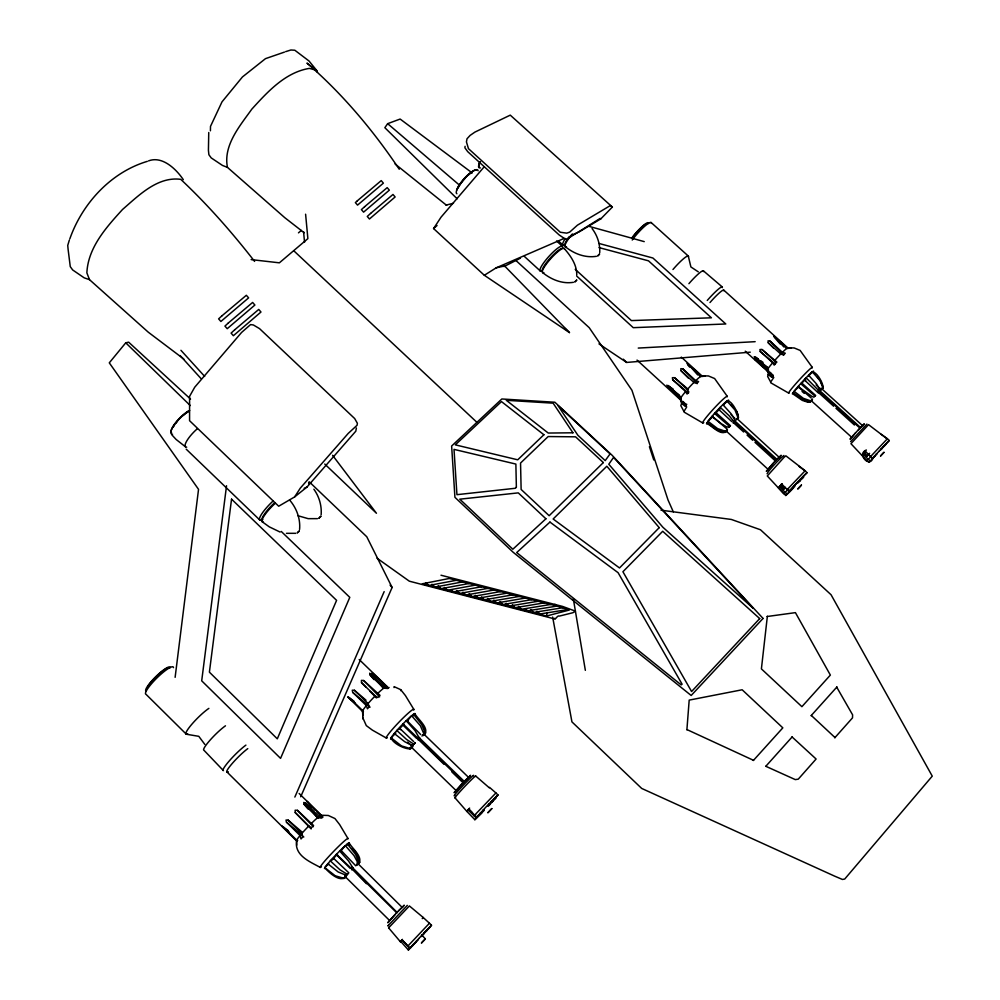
<?xml version="1.0" encoding="UTF-8"?>
<svg xmlns="http://www.w3.org/2000/svg" width="1000" height="1000" viewBox="0 0 1000 1000"><rect width="100%" height="100%" fill="white"/><g stroke="black" fill="none" stroke-linecap="round" stroke-linejoin="round"><path stroke-width="1.5" d="M299.575 529.487C300.562 518.725 296.575 508.113 289.587 500M208.75 132.487L208.425 150.3L208.888 154.725L211.225 157.912L222.525 165.463L227.45 167.375L284.8 217.7L304.188 232.775M210.413 130.787L210.5 126.388L222 101.862L242.438 76.95L265.487 58.65L284.488 52.088M412.225 746.712L410.025 748.913C403.525 748.875 392.612 743.012 391.075 737.8A13.3 1.2 -46.2 0 1 394.275 733.487L396.838 730.5A13.312 1.2 -46.2 0 1 403 723.888L406.175 720.713A13.3 1.2 -46.2 0 1 411.613 715.75L413.512 714.287A13.275 1.2 -46.2 0 1 415.012 713.888C417.738 719.287 431.3 729.25 423.288 735.588M394.038 687.562L394.062 686.637L400.712 689.65L405.425 695.588L413.8 709.312M410.188 948.1L402.113 939.925L400.363 941.725L388.612 927.85L409.387 905.938L423.162 917.45L422.238 918.65M400.662 690.662L400.712 689.65M416.675 738.487L402.925 725.088L403 723.888L417.113 737.487L418.488 738.962L418 739.837M686.888 729.862L689.188 700.113L742.163 689.775L782.825 727.85L753.312 760.537M410.025 748.913L412.45 746.237L407.5 742.113M465.075 146.312L464.913 147.825L467.688 151.637L559.237 235.012L564.663 238.637L566.987 239.088L600.112 218.438L600.8 218.888L612.362 207.05L510.262 115.138L474.938 132.088L470.138 135.387L467.013 138.775L466.438 141.888L468.462 148.65L560.288 232.237L566.75 233.15L569.663 232.138L577.425 225.175L610.337 205.575L612.362 207.05M767.362 616.263L761.4 668.888L801.9 706.675L830.362 675.088L795.425 612.638L767.125 616.512M175.125 677.337L198.538 489.35L109.288 362.85L125.75 342.812L128.65 342.175L190.55 399.087M226.537 485.75L201.7 680.825L280.562 758.375L349.787 597.362L281.25 531.438M725.775 430.637L768.1 469.35L773.062 463.4M784.475 493.25L783.825 493.762L767.288 475.962L784.137 457.25L785.863 455.825L805.15 470.737L807.038 472.7L804.112 475.45M402.225 907.438L357.362 863.075M356.388 427.962L355.812 431.188L307 487.038L294.625 496.925L278.688 506.225L189.575 420.7L189.587 396.337L194.737 387.2L241.588 332.438L250.575 324.588L253.363 324.963L259.538 328.638L354.675 418.55L357.375 423.275L357.062 425.275L348.225 433.413L300.3 488.137L294.625 496.925M779.262 457.388L736.888 418.5M407.312 905.387L387.812 925.95L388.475 925.4M400.363 941.725L401.962 939.75L409.65 948.413L416.15 941.413M783.9 455.487C778.962 459.3 769.338 469.575 767.062 473.738M546.45 616.05L569.263 610.062L561.987 607.4L449.3 578.475L422.287 583.8L546.45 616.05L547.25 612.413M792.55 488.762L785.775 495.55L778.5 487.863L781.975 483.75M778.5 487.863L780.8 485.163M785.5 487.337L783.175 489.55L780.163 486.012M353.188 868.275L348.5 860.925L339.688 851.012A13.45 0.925 -46.1 0 1 345.337 845.638L347.362 843.9A13.425 0.925 -46.1 0 1 349.175 842.913C351.863 848.4 365.35 858.45 357.35 864.8M783.175 489.55L784.5 488.263M779.65 486.688L785.138 492.337L788.538 489.125M785.163 492.25L787.1 494.125L788.812 492.575M69.325 240.15L67.737 245.425L68.112 249.4L70.263 266.613L72.65 269.938L84.2 277.85L89.5 279.662L148.287 332.2L183.837 359.05M413.738 741.65L399.8 728.45L400.588 729.65M410.938 746.75L456.087 790.562L461.838 783.825M798.812 466.225L805.088 470.925M419.487 738.337L415.012 730.6L406.175 720.713M807.038 472.7L802.45 477.125M455.025 797.862L466.863 811.413L468.787 808.825L476.538 817.362L478.638 815.113M69.8 238.925C82.212 203.538 110.862 172.25 147.275 161.375M294.85 797.075L384.162 591.625M300.712 796.75L392.113 587.463L366.775 536.763L309.2 481.788M351.225 867.85L366.475 883.7M489.338 787.837L475.688 776M417.287 738.438L417.638 737.7M727.438 430.037C722.138 437.8 712.25 425.913 707.163 423.725A12.112 1.013 -47.3 0 1 706.988 422.875L708.012 421.312A12.138 1.013 -47.3 0 1 711.9 416.413L714.525 413.4A12.138 1.013 -47.3 0 1 720.2 407.312L722.862 404.65A12.138 1.013 -47.3 0 1 726.938 401C731.438 399.712 738.125 412.612 738.462 417.463L736.65 419.538M423.562 940.825L425.325 938.888L421.613 934.75M867.387 460.288L866.925 460.712L850.95 443.7L868.525 424.65L889.287 440.487L885.325 444.55M353.275 867.887L351.662 869.825L352.388 869.137M821.025 388.15L862.588 425.675L861.988 426.475M706.988 422.875C712.237 425.15 721.988 437.1 727.362 429.3L712.712 416.75L708.012 421.312L717.65 428.65L725.438 431.262M866.9 424.075L850.6 441.625M414.538 714.963L415.012 713.888L413.025 715.925M348.45 844.325A13.4 0.925 -46.1 0 0 348.837 843.713L349.175 842.913L347.163 844.987M715.688 413.275L716.025 412.725L730.425 425.65L729.175 427.062L726.612 426.838L721.513 423.85L711.9 416.413M418.387 736.95L464.137 781.275L462.975 782.7L451.838 771.9M734.275 421.6L734.912 420.613L734.237 418.663L731.025 413.65L722.862 404.65M346.525 875.788C340.988 884.388 327.688 871.425 324.812 867.638A13.462 0.925 -46.1 0 1 327.8 863.75L330.3 860.888A13.462 0.925 -46.1 0 1 336.463 854.287L339.688 851.012M484.325 275.275L496.188 267.825L504.625 265.975L569.462 332.587L484.325 275.275L433.575 228.562L441.05 217.162L484.012 167.013M804.325 400.35L810.487 401.875L807.875 402.2L802.288 400.387L792.775 393.8A11.662 0.725 -47.4 0 1 792.962 392.875L794.1 391.325A11.688 0.725 -47.4 0 1 798.075 386.525L800.662 383.625A11.688 0.725 -47.4 0 1 806.112 377.788L808.6 375.25A11.688 0.725 -47.4 0 1 812.275 371.85C816.838 371.925 822.812 382.238 823.225 387.65L821.425 389.663M681.425 403.413L685.4 406.287L686.75 404.263M804.562 380.112L806.112 377.788L818.162 390.025L819.112 391.55L818.162 392.775L804.562 380.112L805.837 378.825M397.125 912.425L351.975 867.075M872.975 458.1C869.45 468.65 856.388 453.55 866.388 450M861.862 455.05L864.262 452.375M868.312 454.637L866.3 456.675L863.525 453.237M767.85 374.412L771.7 377.163L773.025 375.2M863.375 453.462L865.188 451.413M472.225 172.963L400.138 119.05L387.65 123.663L384.85 127.7L457.15 198.8M792.962 392.875C798.025 395.025 807.425 406.488 812.588 399M881.287 434.325L887.4 438.787M801.413 383.625L805.238 379.412M733.012 422.863L734.912 420.613M712.362 417.25L713.062 416.262M862.938 453.925L868.2 459.35L871.1 456.413M819.338 391.575L820.05 390.588L819.463 388.7L816.438 383.875L808.6 375.25M469.738 776.562L470.55 775.275L454.087 792.675L455.525 791.587M868.275 459.237L870.088 461.05L871.475 459.675M781.787 484.137L781.175 485.087L784.025 488.625M469.137 808.587L468.15 810.05L476.413 818.1L481.825 812.862M889.287 440.487L883.4 446.587M469.625 808.1L468.688 809.475L472.45 812.85M734.837 420.925L776.838 459.275L775.4 460.975L754.987 442.337M798.075 387.488L798.825 386.525M389.712 920.525L395.2 914.412M822.537 388.975L822.8 386.213M779.488 457.512L781.1 455.25L774.538 461.812M851.85 437.15L853.125 435.65M402.413 939.35L402.113 939.925M412.738 745.212L415.175 742.862L412.738 745.212L410.475 744.712L404.675 741.688L394.275 733.487M341.188 850.537L345.337 845.638L354.025 855.612L357.125 861.4L357.625 863.675L355.75 865.788L341.188 850.537L340.575 851.087M859.075 429.2L860.562 427.537L818.888 389.888M723.263 405.337L726.938 401L735 410.037L738.037 417.75L736.125 419.9M412.925 746.462L411.2 748.475L411.925 747.9L409.738 747.638M422.85 735.325L424.588 733.288L424.363 730.75L421.725 724.587L413.512 714.287M728.5 427.488L730.425 425.65M327.8 863.75L338.188 871.988L346.325 875.337L348.837 872.85L333.537 858.3L330.3 860.888L340.05 869.862L347.287 874.25M474.45 815.337L495.925 792.962L498.013 794.975L493.35 799.488M719.3 409.4L720.275 408.275L715.325 413.512M476.538 817.362L480.688 812.812M494.15 799.663L496.225 797.438L492.1 801.95M402.525 907.375L404.237 905.188L398.45 911.012M862.463 426.087L864.325 423.8L858.3 429.988M725.113 432.475L726.9 430.412M356.7 864.938L358.387 863.012L358.162 860.475L355.525 854.3L347.362 843.9M808.612 376.037L812.275 371.85L820.025 380.5L822.875 387.912L821 389.988M780.7 485.05L781.65 483.95L789.013 491.512L790.312 490.15M421.962 736.038L424.588 733.288M798.075 386.525L812.138 396.538L813.9 397.175L815.662 395.45L801.787 383.088L800.662 383.625L814.887 396.075M787.05 489.712L805.15 470.737M789.013 491.512L798.225 481.425M399.075 729.262L403.75 724.25M801.838 478.738L803.775 476.675L802.487 478.013M792.05 736.938L816.1 759.013L798.263 779.163L795.288 779.6L765.763 766.275M834.775 737.8L852.5 717.875L852.613 714.862L836.7 687.125M810.138 402.15L811.912 400.15M854.2 434.438L850.013 439.225L851.162 438.175M863.85 452.812L865.512 450.975M726.012 402.575L728.062 400.275A12.125 1.013 -47.4 0 1 728.15 401.2M766 766.087L792.312 736.737M811.087 715.7L836.975 686.9M407.587 946.363L429.45 923.238L431.512 925.263L428.038 929.2M811.188 373.413L813.2 371.2A11.675 0.725 -47.4 0 1 812.938 372.2M790.175 490.188L800.925 478.587M799.688 481.125L802.6 477.987M430.112 926.975L426.075 931.338M853.25 435.375L855.487 433.025M876.462 454L872.425 458.35L870.525 456.625L887.562 438.575M479.862 813.6L483.137 810.15M489.688 804.587L492.9 801.188M872.425 458.35L874.3 456.337M883.875 446.438L885.738 444.45L881.737 448.762M798.1 482.85L800.138 480.712M854.95 433.512L858.675 429.5M413.738 944.013L408.375 950L400.737 941.388M423.688 933.913L426.938 930.462M876.087 454.375L878.8 451.475M880.2 450.425L882.113 448.4M774.812 461.35L766.3 471.287L767.725 470.112M482.663 810.55L488.837 804M488.137 806.35L490.138 804.2M415.6 941.95L418.825 938.55M421.2 936.6L424.212 933.388M878.763 451.5L881.462 448.6M423.137 941.175L421.388 943.075L425.325 938.888M418.663 938.675L421.812 935.337M881.175 448.95L884.013 445.9M874.287 456.75L877.087 453.75M866.35 456.613L867.463 455.5M868.938 462.238L870.163 460.95M794.875 486.312L789.638 491.863M397.137 912.25L387.7 922.763L389.338 921.275M872.113 459.05L874.887 456.087M421.575 935.625L424.812 932.163M415.138 943.025L418.338 939.613M397.45 911.95L396.7 912.738L352.325 868.95M424.212 932.85L427.488 929.362M412.475 945.812L415.725 942.362M466.863 811.413L474.862 819.712L476.413 818.1M785.812 495.4L787.125 494.038M819.112 391.55L820.05 390.588M467.163 811.213L468.525 809.8M780.125 486.188L781.2 485.062M396.85 912.675L399.237 910.062M867.625 455.387L869.6 453.3M410.325 948.05L413.4 944.8M337.5 854.087L332.262 859.762L333.488 858.525M488.537 804.412L491.775 800.962M484.363 810.225L474.862 819.712M426.55 930.4L431.512 925.263M800.362 479.275L803.3 476.138M418.488 738.962L419.688 737.75M411.512 946.762L408.375 950M810.337 401.45L812.038 399.738M357.512 864.45L359.75 862.175M343.837 878.6L346.087 876.312M428.425 928.45L429.938 926.925M860.812 427.362L862.588 425.675M491.112 801.762L498.013 794.975M423.525 735.1L425.712 732.913M328.762 863.713L324.812 867.638L335.213 875.775L343.963 878.325M725.037 431.85L726.862 430.037M798.863 386.688L794.1 391.325L803.363 398.35L810.775 400.875M399.862 909.562L402.238 907.325M465.037 780.537L468.55 777.387L423.663 733.938M395.887 733.112L391.075 737.8L401.488 745.9L410.2 748.525M777.225 459.05L779.3 457.2M357.625 863.675L358.387 863.012M346.025 877.025L345.25 877.712M668.35 385.525L681.213 397.3L681.05 402.113L680.55 398.4L666.775 385.163L673.1 389.012M475.737 814.862L474.35 816.087M423.162 917.45L429.45 923.238M864.375 452.413L867.125 455.788M433.575 228.562L437.05 225.512M346.325 875.337L347.65 874.2M755.763 357.125L768.188 368.375L768.713 371.925L767.975 373.013L767.438 369.462L754.188 356.788L758.188 358.888M298.463 232.85L301.363 230.4M388.612 928.012L389.312 927.412M350.35 868.475L336.662 854.95L337.4 854.338M406.737 721.425L408.288 720.2M402.925 725.088L403.6 724.587M399.8 728.45L396.838 730.5L406.587 739.475L413.713 744.087M771.7 377.163L772.375 376.712M489.55 787.375L495.925 792.962M685.4 406.287L686.225 405.788M600.8 218.888L579.25 231.825L571.188 235.362M504 266.575L520.425 258.175M716.025 412.725L714.525 413.4L729.5 426.35M304.188 488.275L307 487.038M496.188 267.825L564.113 238.425M285.688 51.625L290.875 50L294.825 50.237L308.975 60.963L317.362 71.275L306.975 63.1C342.375 93.725 373.2 130.387 399.263 169.25M148.488 160.912C162.262 155.538 176.262 169.137 183.312 179.675M446.025 205.125L453.475 203.25M456.35 580.288L428.75 585.5L425.775 582.663M462.65 581.9L434.95 587.087L431.975 584.25M468.95 583.525L441.15 588.675L438.175 585.837M475.25 585.138L447.35 590.262L444.363 587.425M481.55 586.75L453.537 591.85L451.55 589.963M487.837 588.362L459.738 593.438L456.75 590.6M494.125 589.987L465.925 595.025L462.938 592.188M500.412 591.6L472.113 596.613L469.125 593.763M506.7 593.212L478.288 598.188L475.3 595.35M512.975 594.825L484.475 599.775L481.488 596.938M519.263 596.425L490.65 601.362L487.663 598.513M525.538 598.038L496.825 602.938L493.837 600.1M531.8 599.65L502.987 604.525L500 601.675M538.075 601.263L509.162 606.1L506.175 603.263M544.338 602.863L515.325 607.675L512.337 604.837M550.6 604.475L521.487 609.263L518.5 606.425M563.112 607.688L533.8 612.413L530.812 609.575M567.9 609.525L539.963 613.987L536.962 611.15M598.975 343.888L626.663 362.438L750.25 352.175M596.462 256.312C585.188 258.087 574.087 253.787 565.363 246.725M573.45 282.3C562.238 284.163 551.325 279.562 542.675 272.65M638.25 348.075L755.163 341.675M317.462 518.638L308.175 518.663L297.863 515.688M295.85 533.312L286.45 533.325M761.963 349.487L759.938 349.513L760.225 351.488L772.688 362.762L774.2 365.125L775.95 363.125L774.438 360.775L761.963 349.487L776.925 362.125M674.463 377.675L672.387 377.7L672.7 379.75L685.612 391.55L687.062 394.05L688.838 391.987L687.375 389.487L674.463 377.675L688.012 389.137M787.412 348.05L791.188 348.1L786.737 348.462L773.65 335.913L787.412 348.05A12.875 1.013 -47.5 0 1 787.738 348.462M701.35 376.075L705.238 376.15L700.537 376.538L687.05 363.4L701.35 376.075A13.362 1.35 -47.4 0 1 701.988 376.413M725.537 432.175L719.225 430.538M354.412 690.275L352.262 690.2L352.7 692.337L366.362 705.612L367.45 708.825L369.175 706.775L368.1 703.55L354.412 690.275L366 700.163M347.912 838.438L339.625 824.55L334.938 818.538L328.312 815.487L321.225 815.238L299.125 793.462M295.225 812.55L308.837 825.975L311.35 827.75L313.575 825.525L297.45 810.337L295.15 810.212L295.225 812.55L311.163 828.938M288.15 820.15L286.012 820.025L286.462 822.125L300.05 835.562L301.025 838.988L302.712 837.013L301.737 833.587L288.15 820.15L302.038 832.038M361.512 682.663L375.2 695.925L377.825 697.487L380 695.337L363.688 680.525L361.413 680.362L361.512 682.663L365.763 687.025M385.087 687.2L389.062 687.537L387.738 688.5L383.75 688.15L370.112 674.95L369.688 673.188L385.087 687.2A14.638 1.6 -46.1 0 1 386.962 686.4L359.175 659.513M681 370.662L693.925 382.463L696.787 383.438L698.625 381.625L695.763 380.662L682.837 368.862L680.825 368.65L681 370.662L688.263 378.05M251.125 259.6L279.375 262.825L307.875 238.625L305.6 214.213M768.238 342.75L780.725 354.038L783.587 354.925L785.3 353.212L782.438 352.325L769.95 341.05L768.037 340.825L768.238 342.75L773.525 348.125M319.088 816.513L323.013 816.963L321.6 818.1L317.663 817.663L304.1 804.3L303.738 802.425L305.55 803.175L319.088 816.513A14.8 1.3 -45.9 0 1 321.312 815.525L306.712 801.237L314.913 809.987M661.012 510.188L731.338 519.45L760.475 529.763L831.062 594.75L932.262 776.137L844.712 879.05L842.425 879.45L834.737 876.188L641.7 788.438L571.938 721.888L552.65 617.05M441 575.225L562.587 606.425L575.4 611.125L572.925 612.712L559.612 616.038C557.2 614.763 555.712 620.337 554.6 618.325M554.95 619.012L409.338 581.188L377.025 558.2M599.062 247.613L648.5 260.837L711.4 317.8L631.413 320.588L575.225 269.312M599.025 243.475L652.9 258.012L725.788 323.975L633.25 327.675L576.712 276.062M588.837 226.3L644.237 241.625M280.125 532.075L269.3 526.862L262.213 521.763M353.963 701.125L347.7 696.812L362.525 711.425A14.638 1.6 -46 0 0 363.438 711.675M687.1 729.65L753.55 760.337M788.675 393.1L770.6 382.7M702.812 423L684.125 412.113M287.975 830.462L281.775 826.012L296.562 840.7C294.225 855.65 309.9 861.663 320.337 867.45M386.375 738.05L372.388 730.138L366.3 725.612L362.987 718.175M698.275 271.837L690.888 266.938L688.288 256.038L651.125 222.512M758.625 362.038L755 359.45L763.975 367.587M760.625 360.662L763.05 362.425M755.037 358.225L768.388 367.95M768.713 371.925L772.588 374.738L771.838 375.825L768.938 373.713M667.712 386.637L679.05 394.95M681.7 401.025L685.725 403.963L685.062 405.062L682.05 402.85M372.225 672.862L386.962 686.875M799.463 397.175L801.812 398.963M348.925 698.225L354.925 702.8M344.762 874.812L346.25 875.962M283.05 827.325L289.025 831.95M185.475 446.8L176.137 439.475L171.838 434.837M395.075 163.975L446.637 205.362M811.237 398.025L798.45 387M760.225 351.488L775.188 364.125M672.7 379.75L688.512 393.113M703.375 270.812L722.225 286.913M352.7 692.337L370.062 707.163M387.65 123.663L459.35 185.05M286.462 822.125L303.812 836.988M802.05 391.438L804.287 393.4M723.725 290.075L787.825 347.9L794.125 347.938L800.125 350.412L812.275 367.375M818.312 390.487L859.975 428.137M804.875 379.925L805.688 380.65M817.463 391.6L833.65 406.225M835.962 408.312L854.45 425.025M811.425 400.863L851.737 437.35M755.7 359.025L757.938 361.05M745.25 351.188L766.912 370.812M558.475 240.975L563.05 245.138M556.575 240.987L562.288 246.188M681.312 357.113L701.9 375.875L708.425 375.938L714.625 378.537L727.2 396.25M733.075 420.513L776.225 459.913M733.45 422.663L743.65 431.987M747.05 435.087L752.725 440.275M673.413 392.65L680.875 399.475M524.45 256.488L540.375 271.062M637.038 360.087L680.3 399.7A13.362 1.35 -47.4 0 1 680.55 398.4M515.6 260.2L589.225 327.688L631.938 390.275L668.025 499.988L673.3 511.812M564.9 328.4L569.462 332.587M811.35 715.487L835.05 737.6M293.675 250.675L476.912 422.337M554.963 604.288L556.862 606.087L527.65 610.837L525.65 608.938M324.738 464.038L376.45 513.263L332.562 455.288M731.812 421.625L718.913 409.625L720.2 407.312L729.05 415.637L733.9 421.625M186.2 449.162L259.75 519.975M623.3 359.188L626.663 362.438M352.062 869.137L336.463 854.287L336.662 854.95M418.762 738.775L463.4 782.038M418.413 739.513L444.038 764.35M125.75 342.812L190.263 405.55M349.162 697.463L362.775 710.688L362.825 715.713M316.988 812.038L320.087 815.088M344.837 876.287L389.712 920.625M283.188 826.762L296.712 840.15L296.8 845.088M227.087 772.087L296.688 840.95M816.125 384.913L819.912 388.738M769.95 341.05L783.688 355M731.075 414.6L735 418.6M682.837 368.862L697.35 383.625M363.688 680.525L379.637 696.875M370.012 691.388L376.4 697.925M297.45 810.337L313.375 826.712M865.312 451.125L870.525 456.625M420.75 734.587L407.312 720.95L411.613 715.75L420.325 725.688L423.875 733.863M180.938 350.3L204.675 376.425M180.113 355.55L200.987 378.537M390.1 585.175L392.113 587.463M817.463 377.612L820.413 380.962L822.2 384.9M774.975 336.825L783.863 346.975M774.3 337.225L780.225 344M730.788 404.525L733.85 408.025M688.487 364.338L697.7 374.938M687.663 364.787L689.712 367.15M371.45 674.013L383.125 687.938M370.112 674.95L374 679.6M352.275 848.238L357 853.875L359.613 862.463M305.55 803.175L318.137 818.363M304.1 804.3L307.987 808.975M564.087 248.363C570.625 255.75 576.862 264.613 576.763 274.925M307.838 802.25L311.575 806.95M254.6 261.4C232.037 232.4 207.537 204.513 180.75 179.338C157.562 176.275 138.725 195.475 122.587 209.425C106.35 227.225 88.012 247.562 86.875 272.863L89.5 279.662M204.812 744.388L198.787 736.325L186.325 734.225L146.062 694.362A19.35 3.663 -44.6 0 1 157.387 677.5A19.35 3.663 -44.6 0 1 173.487 667.625M317.45 72.2L316 70.138L309.363 68.388C285.225 72.362 267.525 91.9 251.812 109.15C239.9 125.9 223.062 145.363 227.45 167.375M592.05 228.525C597.362 235.425 600.15 243.912 599.738 252.625M313.888 489.225C319.237 496.675 321.85 505.725 321.138 514.875M348.837 843.713L349.438 844.862M735.875 410.363C737.725 410.887 739.25 422.337 737.763 416.675M423.312 726.125L425.363 730.888M649.412 446.712L653.763 459.938M573.325 598.787L585.35 670.337M303.575 231.775L304.55 242.3M362.525 711.425L363.05 719.013M454.762 795.512A14.138 0.675 -46.5 0 1 463.2 785.337A14.138 0.675 -46.5 0 1 473.488 775.7M455.6 797.525A15.05 0.712 -46.5 0 1 464.575 786.712A15.05 0.712 -46.5 0 1 475.525 776.45M392.25 738.325A13.275 1.2 -46.2 0 1 390.637 738.825M387.3 737.75A19.863 1.825 -46.2 0 1 398.4 722.763A19.863 1.825 -46.2 0 1 413.725 710.075M377.375 693.775A14.65 1.613 -46.1 0 1 383.75 688.15M362.775 710.688A14.65 1.6 -46.1 0 1 366.362 705.612M368.1 703.55A14.663 1.613 -46.1 0 1 375.2 695.925M324.588 868.55A13.438 0.925 -46.1 0 1 324.525 868.4M297.725 840.462A14.812 1.3 -45.9 0 1 296.562 840.7M228.275 771.75A17.738 2.387 -45.3 0 1 231.537 764.3A17.738 2.387 -45.3 0 1 247.787 748.625M321.438 866.825A20.1 1.425 -46.1 0 1 331.788 853.312A20.1 1.425 -46.1 0 1 348 838.875M311.05 823.75A14.812 1.3 -45.9 0 1 317.663 817.663M296.712 840.15A14.825 1.3 -45.9 0 1 300.05 835.562M301.737 833.587A14.825 1.3 -45.9 0 1 308.837 825.975M245.912 745.113A19.275 2.637 -45.3 0 0 229.713 760.425A19.275 2.637 -45.3 0 0 223.425 770.625L203.988 750.3A18.462 2.775 -45.1 0 1 209.862 740.387A18.462 2.775 -45.1 0 1 225.475 725.8M187.725 733.95A19.425 3.137 -45 0 1 190.888 725.375A19.425 3.137 -45 0 1 208.875 708.375M146.163 691.162A17 3.237 -44.6 0 1 156.1 676.338A17 3.237 -44.6 0 1 170.263 667.688M148.062 686.2A15.575 2.963 -44.6 0 1 159.225 673.812A15.575 2.963 -44.6 0 1 168.825 667.962M263.337 522A17.637 3.725 -45.7 0 1 263.962 516.175A17.637 3.725 -45.7 0 1 275.275 503.25M186.7 447.188A16.738 4.438 -45.3 0 1 186.7 441.075A16.738 4.438 -45.3 0 1 197.338 428.725M262.812 519.575A18.05 3.85 -45.7 0 1 260.7 515.625A18.05 3.85 -45.7 0 1 273.1 501M262.087 520.462A16.788 3.562 -45.7 0 1 274.513 502.825M172.562 434.225A17.2 4.725 -45.2 0 1 174.438 424.762A17.2 4.725 -45.2 0 1 189.675 410.513M171.537 432.6A16.15 4.438 -45.2 0 1 175.662 422.575A16.15 4.438 -45.2 0 1 188.812 410.737M173.35 426.925A15.337 4.213 -45.2 0 1 174.462 425.125M175.837 423.212A15.337 4.213 -45.2 0 1 177.45 421.238M183.088 415.562A15.337 4.213 -45.2 0 1 185.05 413.95M186.012 413.225A15.337 4.213 -45.2 0 1 188.725 411.45M308.587 482.488A17.35 3.625 -45.8 0 1 308.762 483.65M703.75 422.575A18.137 1.55 -47.3 0 1 713.1 409.4A18.137 1.55 -47.3 0 1 727.25 396.8M681.213 397.3A13.375 1.363 -47.4 0 1 685.612 391.55M687.375 389.487A13.375 1.363 -47.4 0 1 693.925 382.463M695.763 380.662A13.375 1.363 -47.4 0 1 700.537 376.538M767.35 370.637A12.862 1.013 -47.5 0 1 767.438 369.462M789.375 392.75A17.463 1.113 -47.4 0 1 799.388 379.762A17.463 1.113 -47.4 0 1 812.125 367.962M768.188 368.375A12.875 1.025 -47.5 0 1 772.688 362.762M774.438 360.775A12.888 1.025 -47.5 0 1 780.725 354.038M709.975 302.55A15.425 1.875 -47.8 0 1 723.775 290.75M782.438 352.325A12.875 1.013 -47.5 0 1 786.737 348.462M707.262 300.462A16.762 2.062 -47.8 0 1 722.288 287.65M688.913 283.675A16.062 2.175 -47.9 0 1 703.462 271.55M672.975 269.5A16.9 2.462 -48 0 1 688.425 256.85M632.225 240.025A16.85 2.875 -48.2 0 1 644.85 226.1A16.85 2.875 -48.2 0 1 651.325 223.4M631.737 238.137A14.8 2.537 -48.2 0 1 642.825 225.912A14.8 2.537 -48.2 0 1 648.525 223.55M632.3 237.775A13.562 2.325 -48.2 0 1 646.725 223.675M566.487 246.7A16.3 3.175 -48.1 0 1 572.337 233.988M480.387 167.913A15.9 4.025 -48.5 0 1 479.688 162.763M565.188 245.512A15.512 3.038 -48.1 0 1 569.35 236.45M479.663 163.875A14.188 3.588 -48.5 0 1 480.5 161.775M564.2 245.113A16.688 3.275 -48.2 0 1 565.3 238.5M479.312 166.65A14.938 3.787 -48.5 0 1 479.837 161.925M543.837 272.575A16.213 3.162 -47.9 0 1 550.363 259.1A16.213 3.162 -47.9 0 1 564.475 249.163M456.875 193.738A15.825 4.013 -48.3 0 1 464.963 178.263A15.825 4.013 -48.3 0 1 478.113 170.787M541.562 270.988A16.6 3.262 -47.9 0 1 548.225 257.175A16.6 3.262 -47.9 0 1 562.688 247.013M542.5 271.45A15.45 3.025 -47.9 0 1 549.812 258.538A15.45 3.025 -47.9 0 1 562.888 248.312M456.625 190.212A14.863 3.775 -48.3 0 1 465.988 176.675A14.863 3.775 -48.3 0 1 476.475 170.162M458.113 187.887A14.125 3.575 -48.3 0 1 465.375 177.963M468.787 174.675A14.125 3.575 -48.3 0 1 471.213 172.738M753.125 608.237L662.862 527.225L608.8 464.237L613.587 457.388L753.125 608.237M231.55 499.162L209.4 672.163L277.3 738.825L336.587 600.363L231.55 499.162M574.975 281.812L576.688 280.138L574.975 281.812M597.85 255.812L599.525 254.088L597.85 255.812M297.413 532.75L299.312 531L297.413 532.75M319.025 518.088L320.812 516.35L319.025 518.088M797.9 488.875L801.438 485.087L797.9 488.875M681.562 404.012L680.788 405.6L683.938 411.475L686.675 407L683.238 401.538L681.562 404.012M487.938 812.675L491.825 808.575L487.938 812.675M768.562 374.8L767.6 376.388L770.662 382.013L773.75 377.562L770.362 372.35L768.562 374.8M610.087 453.888L605.212 460.613L577.875 435.262L557.975 405.613L610.087 453.888M880.562 455.975L883.95 452.35L880.562 455.975M516.362 487.188L515.4 488.263L456.938 494.675L454.012 449.375L515.875 464.075L516.362 487.188M759.7 618.587L691.587 691.513L622.913 571.737L662.7 531.275L759.7 618.587M763.05 618.438L691.175 695.487L513.225 552.325L454.925 497.312L451.637 446.025L501.85 398.975L554.862 402.238L612.112 455.275L763.05 618.438M659.225 527.663L619.513 567.962L553.138 519L606.825 466.238L659.225 527.663M603.337 462.575L549.163 515.712L521.125 489.45L520.55 463.05L548.175 436.55L575.575 436.825L603.337 462.575M543.9 434.75L517.725 459.812L455.3 444.85L501.463 401.587L543.9 434.75M545.913 518.787L512.837 549.237L459.787 499.188L518.275 492.875L545.913 518.787M221.775 315.975L218.612 318.875L220.888 321.475L248.612 297.863L246.337 295.287L221.775 315.975M357.388 200.738L355.375 202.587L357.55 205.113L383.375 183.15L381.225 180.613L357.388 200.738M228.275 323.038L224.938 326.1L227.213 328.7L254.887 305.038L252.625 302.45L228.275 323.038M234.6 329.9L231.1 333.113L233.375 335.712L260.975 312.013L258.725 309.438L234.6 329.9M549.95 522.087L516.7 552.575L681.2 684.9L682.1 684.2L618.1 572.7L549.95 522.087M364.588 206.725L361.413 209.613L363.587 212.15L389.338 190.162L387.188 187.638L364.588 206.725M370.6 213.425L367.275 216.462L369.438 219L395.125 196.975L392.987 194.462L370.6 213.425M572.925 432.788L548.25 433.05L506.3 400.3L553.138 403.175L572.925 432.788"/></g></svg>
